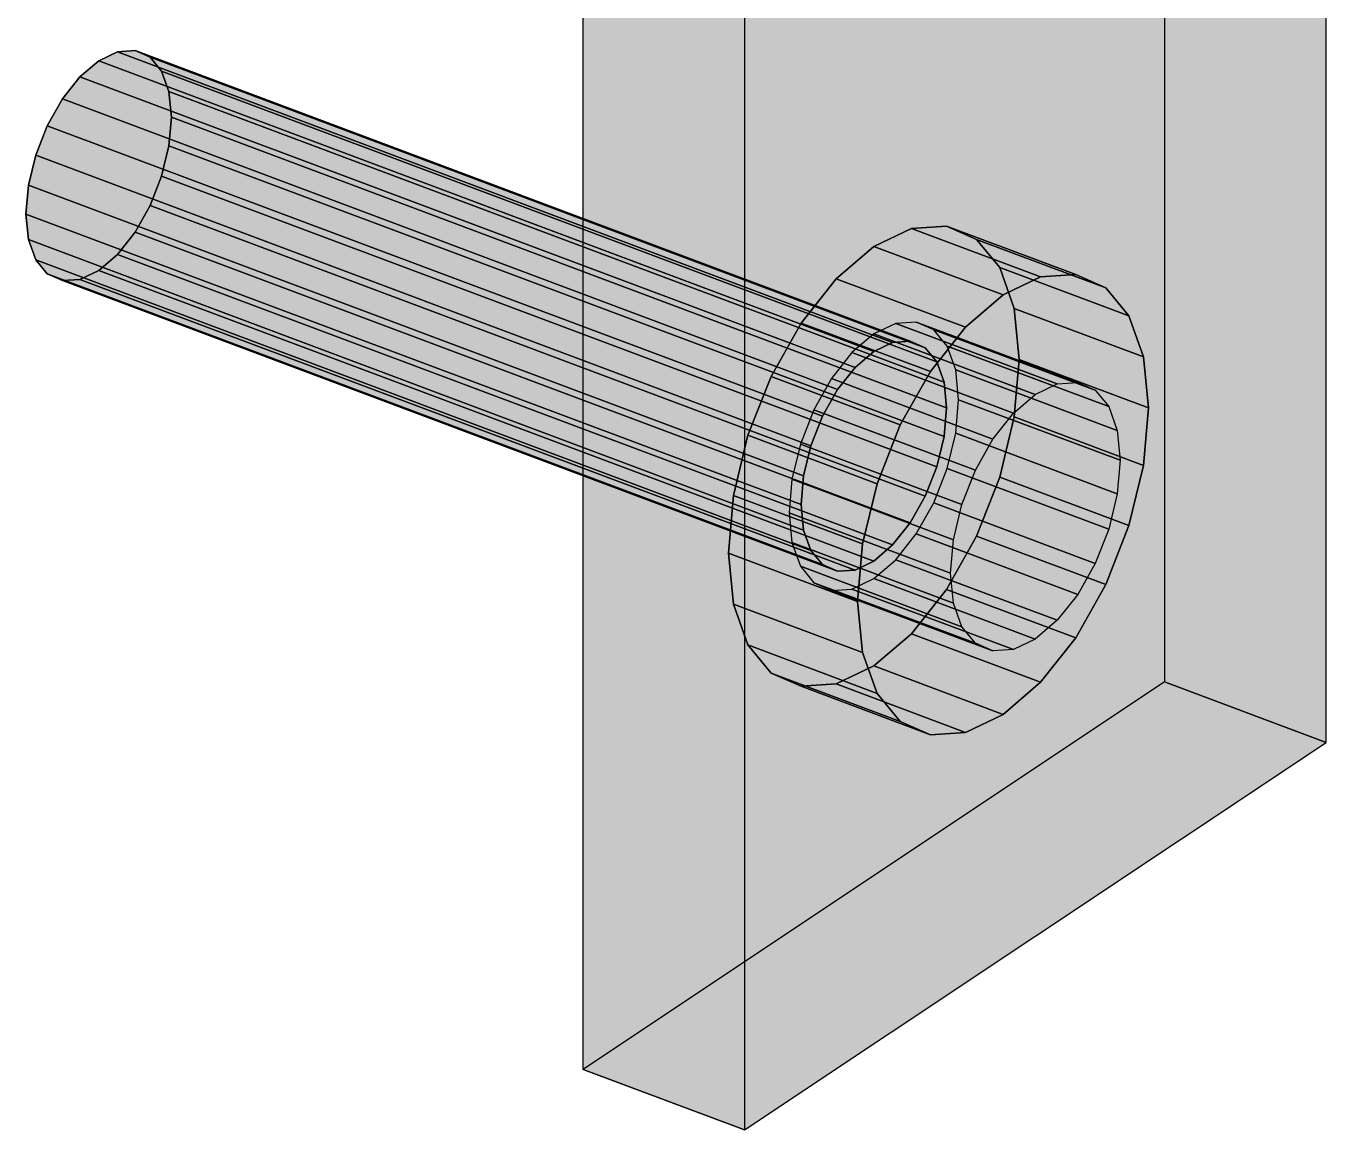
# Model space of a CAD drawing. Header units: millimetres. Extents: x 50 to 612415, y 2 to 4150.
# Drawn here: x 495527.5 to 495569.23, y 2335.39 to 2370.84 of the extents above; entities that cross this region are included whole.
import ezdxf

# ---------------------------------------------------------------- set-up
doc = ezdxf.new("R2010")
doc.units = ezdxf.units.MM
doc.layers.add('HATCH', color=8, linetype='Continuous', lineweight=9)
doc.layers.add('OUTLINE', color=7, linetype='Continuous', lineweight=25)

msp = doc.modelspace()

# ---------------------------------------------------------------- hatches: boundary and pattern name
at = {"layer": 'HATCH', "true_color": 0xaaafb2}
for points in [[(495557.073, 2385.819), (495564.048, 2411.516), (495564.048, 2349.778)], [(495569.233, 2347.834), (495569.233, 2409.572), (495562.258, 2383.875)], [(495552.087, 2385.476), (495545.384, 2337.335), (495545.384, 2399.073)], [(495550.568, 2397.129), (495550.568, 2335.391), (495557.271, 2383.532)], [(495556.641, 2384.717), (495557.073, 2385.819), (495564.048, 2349.778)], [(495552.087, 2385.476), (495551.994, 2384.397), (495545.384, 2337.335)], [(495556.077, 2383.717), (495556.641, 2384.717), (495564.048, 2349.778)], [(495545.384, 2337.335), (495551.994, 2384.397), (495552.087, 2383.442)], [(495555.42, 2382.887), (495556.077, 2383.717), (495564.048, 2349.778)], [(495569.233, 2347.834), (495562.258, 2383.875), (495561.825, 2382.773)], [(495551.994, 2355.212), (495545.384, 2337.335), (495552.087, 2383.442)], [(495550.568, 2335.391), (495557.179, 2382.453), (495557.271, 2383.532)], [(495552.087, 2356.291), (495551.994, 2355.212), (495552.087, 2383.442)], [(495557.345, 2359.796), (495557.073, 2360.562), (495552.087, 2383.442)], [(495557.073, 2360.562), (495556.641, 2361.088), (495552.087, 2383.442)], [(495556.641, 2361.088), (495556.077, 2361.336), (495552.087, 2383.442)], [(495556.077, 2361.336), (495555.42, 2361.291), (495552.087, 2383.442)], [(495555.42, 2361.291), (495554.716, 2360.955), (495552.087, 2383.442)], [(495554.716, 2360.955), (495554.011, 2360.352), (495552.087, 2383.442)], [(495554.011, 2360.352), (495553.355, 2359.522), (495552.087, 2383.442)], [(495553.355, 2359.522), (495552.791, 2358.521), (495552.087, 2383.442)], [(495552.359, 2357.419), (495552.087, 2356.291), (495552.087, 2383.442)], [(495552.791, 2358.521), (495552.359, 2357.419), (495552.087, 2383.442)], [(495557.345, 2359.796), (495552.087, 2383.442), (495552.359, 2382.676)], [(495554.716, 2382.283), (495555.42, 2382.887), (495564.048, 2349.778)], [(495569.233, 2347.834), (495561.825, 2382.773), (495561.262, 2381.772)], [(495557.271, 2381.498), (495557.179, 2382.453), (495550.568, 2335.391)], [(495557.345, 2359.796), (495552.359, 2382.676), (495552.791, 2382.151)], [(495557.345, 2359.796), (495552.791, 2382.151), (495564.048, 2349.778)], [(495552.791, 2382.151), (495553.355, 2381.902), (495564.048, 2349.778)], [(495553.355, 2381.902), (495554.011, 2381.947), (495564.048, 2349.778)], [(495554.011, 2381.947), (495554.716, 2382.283), (495564.048, 2349.778)], [(495557.271, 2381.498), (495550.568, 2335.391), (495557.179, 2353.268)], [(495557.271, 2381.498), (495557.179, 2353.268), (495557.271, 2354.346)], [(495557.271, 2381.498), (495562.258, 2358.618), (495562.53, 2357.852)], [(495557.271, 2381.498), (495561.825, 2359.144), (495562.258, 2358.618)], [(495557.271, 2381.498), (495561.262, 2359.392), (495561.825, 2359.144)], [(495557.271, 2381.498), (495560.605, 2359.347), (495561.262, 2359.392)], [(495557.271, 2381.498), (495559.901, 2359.011), (495560.605, 2359.347)], [(495557.271, 2381.498), (495559.196, 2358.408), (495559.901, 2359.011)], [(495557.271, 2381.498), (495558.54, 2357.577), (495559.196, 2358.408)], [(495557.271, 2381.498), (495557.976, 2356.577), (495558.54, 2357.577)], [(495557.271, 2381.498), (495557.271, 2354.346), (495557.543, 2355.475)], [(495557.271, 2381.498), (495557.543, 2355.475), (495557.976, 2356.577)], [(495557.543, 2380.732), (495557.271, 2381.498), (495562.53, 2357.852)], [(495569.233, 2347.834), (495561.262, 2381.772), (495560.605, 2380.942)], [(495557.976, 2380.206), (495557.543, 2380.732), (495562.53, 2357.852)], [(495569.233, 2347.834), (495560.605, 2380.942), (495559.901, 2380.339)], [(495569.233, 2347.834), (495559.901, 2380.339), (495559.196, 2380.003)], [(495569.233, 2347.834), (495557.976, 2380.206), (495562.53, 2357.852)], [(495569.233, 2347.834), (495558.54, 2379.958), (495557.976, 2380.206)], [(495569.233, 2347.834), (495559.196, 2380.003), (495558.54, 2379.958)], [(495531.85, 2366.022), (495530.433, 2370.014), (495529.83, 2369.726)], [(495531.85, 2366.022), (495530.996, 2370.053), (495530.433, 2370.014)], [(495531.85, 2366.022), (495531.479, 2369.84), (495530.996, 2370.053)], [(495531.85, 2366.022), (495531.85, 2369.39), (495531.479, 2369.84)], [(495531.85, 2366.022), (495529.83, 2369.726), (495529.226, 2369.209)], [(495531.85, 2366.022), (495532.083, 2368.733), (495531.85, 2369.39)], [(495531.85, 2366.022), (495529.226, 2369.209), (495528.663, 2368.498)], [(495531.85, 2366.022), (495532.163, 2367.914), (495532.083, 2368.733)], [(495531.85, 2366.022), (495528.663, 2368.498), (495528.18, 2367.64)], [(495531.85, 2366.022), (495532.083, 2366.99), (495532.163, 2367.914)], [(495531.85, 2366.022), (495528.18, 2367.64), (495527.809, 2366.696)], [(495531.85, 2366.022), (495527.809, 2366.696), (495527.576, 2365.728)], [(495531.85, 2366.022), (495527.496, 2364.804), (495527.576, 2363.985)], [(495531.85, 2366.022), (495527.576, 2365.728), (495527.496, 2364.804)], [(495531.85, 2366.022), (495527.576, 2363.985), (495527.809, 2363.328)], [(495531.85, 2366.022), (495527.809, 2363.328), (495528.18, 2362.878)], [(495531.85, 2366.022), (495528.18, 2362.878), (495528.663, 2362.665)], [(495531.85, 2366.022), (495528.663, 2362.665), (495529.226, 2362.704)], [(495531.85, 2366.022), (495529.226, 2362.704), (495529.83, 2362.991)], [(495531.85, 2366.022), (495529.83, 2362.991), (495530.433, 2363.509)], [(495531.85, 2366.022), (495530.433, 2363.509), (495530.996, 2364.22)], [(495531.85, 2366.022), (495530.996, 2364.22), (495531.479, 2365.078)], [(495558.757, 2356.353), (495557.049, 2364.415), (495555.924, 2364.337)], [(495558.757, 2356.353), (495558.015, 2363.989), (495557.049, 2364.415)], [(495558.757, 2356.353), (495555.924, 2364.337), (495554.716, 2363.762)], [(495558.757, 2356.353), (495558.757, 2363.088), (495558.015, 2363.989)], [(495558.757, 2356.353), (495554.716, 2363.762), (495553.508, 2362.727)], [(495558.757, 2356.353), (495553.508, 2362.727), (495552.383, 2361.304)], [(495558.757, 2356.353), (495559.223, 2361.775), (495558.757, 2363.088)], [(495558.864, 2362.206), (495560.071, 2362.782), (495562.905, 2354.798)], [(495560.071, 2362.782), (495561.197, 2362.859), (495562.905, 2354.798)], [(495561.197, 2362.859), (495562.163, 2362.433), (495562.905, 2354.798)], [(495562.163, 2362.433), (495562.905, 2361.533), (495562.905, 2354.798)], [(495557.656, 2361.172), (495558.864, 2362.206), (495562.905, 2354.798)], [(495558.757, 2356.353), (495559.382, 2360.137), (495559.223, 2361.775)], [(495562.905, 2361.533), (495563.371, 2360.219), (495562.905, 2354.798)], [(495558.757, 2356.353), (495552.383, 2361.304), (495551.416, 2359.589)], [(495556.531, 2359.748), (495557.656, 2361.172), (495562.905, 2354.798)], [(495554.716, 2360.394), (495555.32, 2360.682), (495556.736, 2356.69)], [(495555.32, 2360.682), (495555.882, 2360.721), (495556.736, 2356.69)], [(495555.882, 2360.721), (495556.366, 2360.508), (495556.736, 2356.69)], [(495554.112, 2359.877), (495554.716, 2360.394), (495556.736, 2356.69)], [(495556.366, 2360.508), (495556.736, 2360.057), (495556.736, 2356.69)], [(495563.371, 2360.219), (495563.53, 2358.582), (495562.905, 2354.798)], [(495553.549, 2359.165), (495554.112, 2359.877), (495556.736, 2356.69)], [(495556.736, 2360.057), (495556.97, 2359.401), (495556.736, 2356.69)], [(495557.438, 2358.841), (495557.345, 2359.796), (495564.048, 2349.778)], [(495558.757, 2356.353), (495559.223, 2358.288), (495559.382, 2360.137)], [(495558.757, 2356.353), (495551.416, 2359.589), (495550.675, 2357.7)], [(495555.564, 2358.034), (495556.531, 2359.748), (495562.905, 2354.798)], [(495556.97, 2359.401), (495557.049, 2358.582), (495556.736, 2356.69)], [(495553.066, 2358.308), (495553.549, 2359.165), (495556.736, 2356.69)], [(495557.049, 2358.582), (495556.97, 2357.657), (495556.736, 2356.69)], [(495557.345, 2357.762), (495557.438, 2358.841), (495564.048, 2349.778)], [(495563.53, 2358.582), (495563.371, 2356.733), (495562.905, 2354.798)], [(495552.695, 2357.363), (495553.066, 2358.308), (495556.736, 2356.69)], [(495558.757, 2356.353), (495550.675, 2357.7), (495550.209, 2355.765)], [(495554.823, 2356.145), (495555.564, 2358.034), (495562.905, 2354.798)], [(495557.073, 2356.634), (495557.345, 2357.762), (495564.048, 2349.778)], [(495569.233, 2347.834), (495562.53, 2357.852), (495562.623, 2356.897)], [(495552.462, 2356.396), (495552.695, 2357.363), (495556.736, 2356.69)], [(495569.233, 2347.834), (495562.623, 2356.897), (495562.53, 2355.818)], [(495552.462, 2354.653), (495552.383, 2355.471), (495556.736, 2356.69)], [(495552.383, 2355.471), (495552.462, 2356.396), (495556.736, 2356.69)], [(495552.695, 2353.996), (495552.462, 2354.653), (495556.736, 2356.69)], [(495553.066, 2353.545), (495552.695, 2353.996), (495556.736, 2356.69)], [(495553.549, 2353.332), (495553.066, 2353.545), (495556.736, 2356.69)], [(495554.112, 2353.371), (495553.549, 2353.332), (495556.736, 2356.69)], [(495554.716, 2353.659), (495554.112, 2353.371), (495556.736, 2356.69)], [(495555.32, 2354.176), (495554.716, 2353.659), (495556.736, 2356.69)], [(495555.882, 2354.888), (495555.32, 2354.176), (495556.736, 2356.69)], [(495556.366, 2355.745), (495555.882, 2354.888), (495556.736, 2356.69)], [(495556.641, 2355.532), (495557.073, 2356.634), (495564.048, 2349.778)], [(495558.757, 2356.353), (495550.05, 2353.916), (495550.209, 2352.279)], [(495558.757, 2356.353), (495550.209, 2355.765), (495550.05, 2353.916)], [(495558.757, 2356.353), (495550.209, 2352.279), (495550.675, 2350.965)], [(495558.757, 2356.353), (495550.675, 2350.965), (495551.416, 2350.064)], [(495558.757, 2356.353), (495551.416, 2350.064), (495552.383, 2349.638)], [(495558.757, 2356.353), (495552.383, 2349.638), (495553.508, 2349.716)], [(495558.757, 2356.353), (495553.508, 2349.716), (495554.716, 2350.291)], [(495554.356, 2354.21), (495554.823, 2356.145), (495562.905, 2354.798)], [(495558.757, 2356.353), (495554.716, 2350.291), (495555.924, 2351.326)], [(495558.757, 2356.353), (495555.924, 2351.326), (495557.049, 2352.749)], [(495558.757, 2356.353), (495557.049, 2352.749), (495558.015, 2354.464)], [(495569.233, 2347.834), (495562.53, 2355.818), (495562.258, 2354.689)], [(495545.384, 2337.335), (495551.994, 2355.212), (495552.087, 2354.257)], [(495556.077, 2354.531), (495556.641, 2355.532), (495564.048, 2349.778)], [(495554.356, 2350.723), (495554.197, 2352.36), (495562.905, 2354.798)], [(495554.197, 2352.36), (495554.356, 2354.21), (495562.905, 2354.798)], [(495554.823, 2349.41), (495554.356, 2350.723), (495562.905, 2354.798)], [(495555.564, 2348.509), (495554.823, 2349.41), (495562.905, 2354.798)], [(495556.531, 2348.083), (495555.564, 2348.509), (495562.905, 2354.798)], [(495557.656, 2348.16), (495556.531, 2348.083), (495562.905, 2354.798)], [(495558.864, 2348.736), (495557.656, 2348.16), (495562.905, 2354.798)], [(495560.071, 2349.771), (495558.864, 2348.736), (495562.905, 2354.798)], [(495561.197, 2351.194), (495560.071, 2349.771), (495562.905, 2354.798)], [(495562.163, 2352.908), (495561.197, 2351.194), (495562.905, 2354.798)], [(495555.42, 2353.701), (495556.077, 2354.531), (495564.048, 2349.778)], [(495569.233, 2347.834), (495562.258, 2354.689), (495561.825, 2353.587)], [(495545.384, 2337.335), (495552.087, 2354.257), (495552.359, 2353.491)], [(495554.716, 2353.098), (495555.42, 2353.701), (495564.048, 2349.778)], [(495569.233, 2347.834), (495561.825, 2353.587), (495561.262, 2352.587)], [(495545.384, 2337.335), (495552.359, 2353.491), (495552.791, 2352.965)], [(495557.271, 2352.313), (495557.179, 2353.268), (495550.568, 2335.391)], [(495545.384, 2337.335), (495552.791, 2352.965), (495553.355, 2352.717)], [(495564.048, 2349.778), (495545.384, 2337.335), (495553.355, 2352.717)], [(495553.355, 2352.717), (495554.011, 2352.762), (495564.048, 2349.778)], [(495554.011, 2352.762), (495554.716, 2353.098), (495564.048, 2349.778)], [(495557.543, 2351.546), (495557.271, 2352.313), (495550.568, 2335.391)], [(495569.233, 2347.834), (495561.262, 2352.587), (495560.605, 2351.757)], [(495557.976, 2351.021), (495557.543, 2351.546), (495550.568, 2335.391)], [(495569.233, 2347.834), (495560.605, 2351.757), (495559.901, 2351.153)], [(495558.54, 2350.773), (495557.976, 2351.021), (495550.568, 2335.391)], [(495569.233, 2347.834), (495559.901, 2351.153), (495559.196, 2350.818)], [(495558.54, 2350.773), (495550.568, 2335.391), (495569.233, 2347.834)], [(495569.233, 2347.834), (495559.196, 2350.818), (495558.54, 2350.773)]]:
    msp.add_hatch(color=253, dxfattribs=at).paths.add_polyline_path(points)
at = {"layer": 'HATCH', "true_color": 0xacb1b5}
for points in [[(495564.048, 2411.516), (495564.048, 2349.778), (495569.233, 2347.834), (495569.233, 2409.572)], [(495545.384, 2337.335), (495545.384, 2399.073), (495550.568, 2397.129), (495550.568, 2335.391)]]:
    msp.add_hatch(color=253, dxfattribs=at).paths.add_polyline_path(points)
at = {"layer": 'HATCH', "true_color": 0xb5bbbf}
for points in [[(495555.32, 2360.682), (495554.716, 2360.394), (495529.83, 2369.726), (495530.433, 2370.014)], [(495560.071, 2362.782), (495558.864, 2362.206), (495554.716, 2363.762), (495555.924, 2364.337)], [(495554.112, 2353.371), (495554.716, 2353.659), (495529.83, 2362.991), (495529.226, 2362.704)], [(495555.42, 2361.291), (495554.716, 2360.955), (495559.901, 2359.011), (495560.605, 2359.347)], [(495554.011, 2352.762), (495554.716, 2353.098), (495559.901, 2351.153), (495559.196, 2350.818)], [(495557.656, 2348.16), (495558.864, 2348.736), (495554.716, 2350.291), (495553.508, 2349.716)]]:
    msp.add_hatch(color=9, dxfattribs=at).paths.add_polyline_path(points)
at = {"layer": 'HATCH', "true_color": 0xb2b7bb}
for points in [[(495555.882, 2360.721), (495555.32, 2360.682), (495530.433, 2370.014), (495530.996, 2370.053)], [(495561.197, 2362.859), (495560.071, 2362.782), (495555.924, 2364.337), (495557.049, 2364.415)], [(495553.549, 2353.332), (495554.112, 2353.371), (495529.226, 2362.704), (495528.663, 2362.665)], [(495556.077, 2361.336), (495555.42, 2361.291), (495560.605, 2359.347), (495561.262, 2359.392)], [(495553.355, 2352.717), (495554.011, 2352.762), (495559.196, 2350.818), (495558.54, 2350.773)], [(495556.531, 2348.083), (495557.656, 2348.16), (495553.508, 2349.716), (495552.383, 2349.638)]]:
    msp.add_hatch(color=9, dxfattribs=at).paths.add_polyline_path(points)
at = {"layer": 'HATCH', "true_color": 0xadb2b6}
for points in [[(495556.366, 2360.508), (495555.882, 2360.721), (495530.996, 2370.053), (495531.479, 2369.84)], [(495562.163, 2362.433), (495561.197, 2362.859), (495557.049, 2364.415), (495558.015, 2363.989)], [(495553.066, 2353.545), (495553.549, 2353.332), (495528.663, 2362.665), (495528.18, 2362.878)], [(495556.641, 2361.088), (495556.077, 2361.336), (495561.262, 2359.392), (495561.825, 2359.144)], [(495552.791, 2352.965), (495553.355, 2352.717), (495558.54, 2350.773), (495557.976, 2351.021)], [(495555.564, 2348.509), (495556.531, 2348.083), (495552.383, 2349.638), (495551.416, 2350.064)]]:
    msp.add_hatch(color=253, dxfattribs=at).paths.add_polyline_path(points)
at = {"layer": 'HATCH', "true_color": 0xa8adb0}
for points in [[(495556.736, 2360.057), (495556.366, 2360.508), (495531.479, 2369.84), (495531.85, 2369.39)], [(495562.905, 2361.533), (495562.163, 2362.433), (495558.015, 2363.989), (495558.757, 2363.088)], [(495552.695, 2353.996), (495553.066, 2353.545), (495528.18, 2362.878), (495527.809, 2363.328)], [(495557.073, 2360.562), (495556.641, 2361.088), (495561.825, 2359.144), (495562.258, 2358.618)], [(495552.359, 2353.491), (495552.791, 2352.965), (495557.976, 2351.021), (495557.543, 2351.546)], [(495554.823, 2349.41), (495555.564, 2348.509), (495551.416, 2350.064), (495550.675, 2350.965)]]:
    msp.add_hatch(color=253, dxfattribs=at).paths.add_polyline_path(points)
at = {"layer": 'HATCH', "true_color": 0xb8bdc1}
for points in [[(495554.716, 2360.394), (495554.112, 2359.877), (495529.226, 2369.209), (495529.83, 2369.726)], [(495558.864, 2362.206), (495557.656, 2361.172), (495553.508, 2362.727), (495554.716, 2363.762)], [(495554.716, 2353.659), (495555.32, 2354.176), (495530.433, 2363.509), (495529.83, 2362.991)], [(495554.716, 2360.955), (495554.011, 2360.352), (495559.196, 2358.408), (495559.901, 2359.011)], [(495554.716, 2353.098), (495555.42, 2353.701), (495560.605, 2351.757), (495559.901, 2351.153)], [(495558.864, 2348.736), (495560.071, 2349.771), (495555.924, 2351.326), (495554.716, 2350.291)]]:
    msp.add_hatch(color=9, dxfattribs=at).paths.add_polyline_path(points)
at = {"layer": 'HATCH', "true_color": 0xa4a9ac}
for points in [[(495556.97, 2359.401), (495556.736, 2360.057), (495531.85, 2369.39), (495532.083, 2368.733)], [(495552.462, 2354.653), (495552.695, 2353.996), (495527.809, 2363.328), (495527.576, 2363.985)], [(495563.371, 2360.219), (495562.905, 2361.533), (495558.757, 2363.088), (495559.223, 2361.775)], [(495557.345, 2359.796), (495557.073, 2360.562), (495562.258, 2358.618), (495562.53, 2357.852)], [(495552.087, 2354.257), (495552.359, 2353.491), (495557.543, 2351.546), (495557.271, 2352.313)], [(495554.356, 2350.723), (495554.823, 2349.41), (495550.675, 2350.965), (495550.209, 2352.279)]]:
    msp.add_hatch(color=253, dxfattribs=at).paths.add_polyline_path(points)
at = {"layer": 'HATCH', "true_color": 0xb9bec2}
for points in [[(495554.112, 2359.877), (495553.549, 2359.165), (495528.663, 2368.498), (495529.226, 2369.209)], [(495555.32, 2354.176), (495555.882, 2354.888), (495530.996, 2364.22), (495530.433, 2363.509)], [(495557.656, 2361.172), (495556.531, 2359.748), (495552.383, 2361.304), (495553.508, 2362.727)], [(495554.011, 2360.352), (495553.355, 2359.522), (495558.54, 2357.577), (495559.196, 2358.408)], [(495555.42, 2353.701), (495556.077, 2354.531), (495561.262, 2352.587), (495560.605, 2351.757)], [(495560.071, 2349.771), (495561.197, 2351.194), (495557.049, 2352.749), (495555.924, 2351.326)]]:
    msp.add_hatch(color=9, dxfattribs=at).paths.add_polyline_path(points)
at = {"layer": 'HATCH', "true_color": 0xa9afb2}
for points in [[(495557.049, 2358.582), (495556.97, 2359.401), (495532.083, 2368.733), (495532.163, 2367.914)], [(495552.383, 2355.471), (495552.462, 2354.653), (495527.576, 2363.985), (495527.496, 2364.804)], [(495563.53, 2358.582), (495563.371, 2360.219), (495559.223, 2361.775), (495559.382, 2360.137)], [(495557.438, 2358.841), (495557.345, 2359.796), (495562.53, 2357.852), (495562.623, 2356.897)], [(495551.994, 2355.212), (495552.087, 2354.257), (495557.271, 2352.313), (495557.179, 2353.268)], [(495554.197, 2352.36), (495554.356, 2350.723), (495550.209, 2352.279), (495550.05, 2353.916)]]:
    msp.add_hatch(color=253, dxfattribs=at).paths.add_polyline_path(points)
at = {"layer": 'HATCH', "true_color": 0xb8bec2}
for points in [[(495553.549, 2359.165), (495553.066, 2358.308), (495528.18, 2367.64), (495528.663, 2368.498)], [(495555.882, 2354.888), (495556.366, 2355.745), (495531.479, 2365.078), (495530.996, 2364.22)], [(495556.531, 2359.748), (495555.564, 2358.034), (495551.416, 2359.589), (495552.383, 2361.304)], [(495553.355, 2359.522), (495552.791, 2358.521), (495557.976, 2356.577), (495558.54, 2357.577)], [(495556.077, 2354.531), (495556.641, 2355.532), (495561.825, 2353.587), (495561.262, 2352.587)], [(495561.197, 2351.194), (495562.163, 2352.908), (495558.015, 2354.464), (495557.049, 2352.749)]]:
    msp.add_hatch(color=9, dxfattribs=at).paths.add_polyline_path(points)
at = {"layer": 'HATCH', "true_color": 0xaeb4b8}
for points in [[(495556.97, 2357.657), (495557.049, 2358.582), (495532.163, 2367.914), (495532.083, 2366.99)], [(495552.462, 2356.396), (495552.383, 2355.471), (495527.496, 2364.804), (495527.576, 2365.728)], [(495563.371, 2356.733), (495563.53, 2358.582), (495559.382, 2360.137), (495559.223, 2358.288)], [(495557.345, 2357.762), (495557.438, 2358.841), (495562.623, 2356.897), (495562.53, 2355.818)], [(495552.087, 2356.291), (495551.994, 2355.212), (495557.179, 2353.268), (495557.271, 2354.346)], [(495554.356, 2354.21), (495554.197, 2352.36), (495550.05, 2353.916), (495550.209, 2355.765)]]:
    msp.add_hatch(color=253, dxfattribs=at).paths.add_polyline_path(points)
at = {"layer": 'HATCH', "true_color": 0xb6bcc0}
for points in [[(495553.066, 2358.308), (495552.695, 2357.363), (495527.809, 2366.696), (495528.18, 2367.64)], [(495556.366, 2355.745), (495556.736, 2356.69), (495531.85, 2366.022), (495531.479, 2365.078)], [(495555.564, 2358.034), (495554.823, 2356.145), (495550.675, 2357.7), (495551.416, 2359.589)], [(495552.791, 2358.521), (495552.359, 2357.419), (495557.543, 2355.475), (495557.976, 2356.577)], [(495556.641, 2355.532), (495557.073, 2356.634), (495562.258, 2354.689), (495561.825, 2353.587)], [(495562.163, 2352.908), (495562.905, 2354.798), (495558.757, 2356.353), (495558.015, 2354.464)]]:
    msp.add_hatch(color=9, dxfattribs=at).paths.add_polyline_path(points)
at = {"layer": 'HATCH', "true_color": 0xb3b8bc}
for points in [[(495556.736, 2356.69), (495556.97, 2357.657), (495532.083, 2366.99), (495531.85, 2366.022)], [(495552.695, 2357.363), (495552.462, 2356.396), (495527.576, 2365.728), (495527.809, 2366.696)], [(495562.905, 2354.798), (495563.371, 2356.733), (495559.223, 2358.288), (495558.757, 2356.353)], [(495554.823, 2356.145), (495554.356, 2354.21), (495550.209, 2355.765), (495550.675, 2357.7)], [(495557.073, 2356.634), (495557.345, 2357.762), (495562.53, 2355.818), (495562.258, 2354.689)], [(495552.359, 2357.419), (495552.087, 2356.291), (495557.271, 2354.346), (495557.543, 2355.475)]]:
    msp.add_hatch(color=9, dxfattribs=at).paths.add_polyline_path(points)
at = {"layer": 'HATCH', "true_color": 0xb7bcc0}
msp.add_hatch(color=9, dxfattribs=at).paths.add_polyline_path([(495564.048, 2349.778), (495545.384, 2337.335), (495550.568, 2335.391), (495569.233, 2347.834)])

# ---------------------------------------------------------------- linework, layer by layer
at = {"layer": 'OUTLINE', "color": 139, "true_color": 0x42544a}
for p, q in [((495564.048, 2411.516), (495564.048, 2349.778)), ((495564.048, 2411.516), (495564.048, 2349.778)), ((495569.233, 2347.834), (495569.233, 2409.572)), ((495569.233, 2347.834), (495569.233, 2409.572)), ((495545.384, 2337.335), (495545.384, 2399.073)), ((495545.384, 2337.335), (495545.384, 2399.073)), ((495550.568, 2397.129), (495550.568, 2335.391)), ((495550.568, 2397.129), (495550.568, 2335.391)), ((495530.433, 2370.014), (495529.83, 2369.726)), ((495529.83, 2369.726), (495530.433, 2370.014)), ((495530.996, 2370.053), (495530.433, 2370.014)), ((495530.433, 2370.014), (495530.996, 2370.053)), ((495555.32, 2360.682), (495530.433, 2370.014)), ((495530.433, 2370.014), (495555.32, 2360.682)), ((495531.479, 2369.84), (495530.996, 2370.053)), ((495555.882, 2360.721), (495530.996, 2370.053)), ((495530.996, 2370.053), (495531.479, 2369.84)), ((495530.996, 2370.053), (495555.882, 2360.721)), ((495531.85, 2369.39), (495531.479, 2369.84)), ((495556.366, 2360.508), (495531.479, 2369.84)), ((495531.479, 2369.84), (495531.85, 2369.39)), ((495531.479, 2369.84), (495556.366, 2360.508)), ((495529.83, 2369.726), (495529.226, 2369.209)), ((495529.226, 2369.209), (495529.83, 2369.726)), ((495554.716, 2360.394), (495529.83, 2369.726)), ((495529.83, 2369.726), (495554.716, 2360.394)), ((495532.083, 2368.733), (495531.85, 2369.39)), ((495556.736, 2360.057), (495531.85, 2369.39)), ((495531.85, 2369.39), (495532.083, 2368.733)), ((495531.85, 2369.39), (495556.736, 2360.057)), ((495529.226, 2369.209), (495528.663, 2368.498)), ((495528.663, 2368.498), (495529.226, 2369.209)), ((495554.112, 2359.877), (495529.226, 2369.209)), ((495529.226, 2369.209), (495554.112, 2359.877)), ((495532.163, 2367.914), (495532.083, 2368.733)), ((495556.97, 2359.401), (495532.083, 2368.733)), ((495532.083, 2368.733), (495532.163, 2367.914)), ((495532.083, 2368.733), (495556.97, 2359.401)), ((495528.663, 2368.498), (495528.18, 2367.64)), ((495528.18, 2367.64), (495528.663, 2368.498)), ((495553.549, 2359.165), (495528.663, 2368.498)), ((495528.663, 2368.498), (495553.549, 2359.165)), ((495532.083, 2366.99), (495532.163, 2367.914)), ((495532.163, 2367.914), (495532.083, 2366.99)), ((495557.049, 2358.582), (495532.163, 2367.914)), ((495532.163, 2367.914), (495557.049, 2358.582)), ((495528.18, 2367.64), (495527.809, 2366.696)), ((495527.809, 2366.696), (495528.18, 2367.64)), ((495553.066, 2358.308), (495528.18, 2367.64)), ((495528.18, 2367.64), (495553.066, 2358.308)), ((495531.85, 2366.022), (495532.083, 2366.99)), ((495532.083, 2366.99), (495531.85, 2366.022)), ((495556.97, 2357.657), (495532.083, 2366.99)), ((495532.083, 2366.99), (495556.97, 2357.657)), ((495527.809, 2366.696), (495527.576, 2365.728)), ((495527.576, 2365.728), (495527.809, 2366.696)), ((495527.809, 2366.696), (495552.695, 2357.363)), ((495552.695, 2357.363), (495527.809, 2366.696)), ((495527.576, 2365.728), (495527.496, 2364.804)), ((495527.496, 2364.804), (495527.576, 2365.728)), ((495527.576, 2365.728), (495552.462, 2356.396)), ((495552.462, 2356.396), (495527.576, 2365.728)), ((495531.479, 2365.078), (495531.85, 2366.022)), ((495531.85, 2366.022), (495531.479, 2365.078)), ((495556.736, 2356.69), (495531.85, 2366.022)), ((495531.85, 2366.022), (495556.736, 2356.69)), ((495527.496, 2364.804), (495527.576, 2363.985)), ((495527.576, 2363.985), (495527.496, 2364.804)), ((495527.496, 2364.804), (495552.383, 2355.471)), ((495552.383, 2355.471), (495527.496, 2364.804)), ((495530.996, 2364.22), (495531.479, 2365.078)), ((495531.479, 2365.078), (495530.996, 2364.22)), ((495531.479, 2365.078), (495556.366, 2355.745)), ((495556.366, 2355.745), (495531.479, 2365.078)), ((495557.049, 2364.415), (495555.924, 2364.337)), ((495555.924, 2364.337), (495557.049, 2364.415)), ((495558.015, 2363.989), (495557.049, 2364.415)), ((495561.197, 2362.859), (495557.049, 2364.415)), ((495557.049, 2364.415), (495558.015, 2363.989)), ((495557.049, 2364.415), (495561.197, 2362.859)), ((495527.576, 2363.985), (495527.809, 2363.328)), ((495527.809, 2363.328), (495527.576, 2363.985)), ((495527.576, 2363.985), (495552.462, 2354.653)), ((495552.462, 2354.653), (495527.576, 2363.985)), ((495530.433, 2363.509), (495530.996, 2364.22)), ((495530.996, 2364.22), (495530.433, 2363.509)), ((495530.996, 2364.22), (495555.882, 2354.888)), ((495555.882, 2354.888), (495530.996, 2364.22)), ((495555.924, 2364.337), (495554.716, 2363.762)), ((495554.716, 2363.762), (495555.924, 2364.337)), ((495560.071, 2362.782), (495555.924, 2364.337)), ((495555.924, 2364.337), (495560.071, 2362.782)), ((495558.757, 2363.088), (495558.015, 2363.989)), ((495562.163, 2362.433), (495558.015, 2363.989)), ((495558.015, 2363.989), (495558.757, 2363.088)), ((495558.015, 2363.989), (495562.163, 2362.433)), ((495554.716, 2363.762), (495553.508, 2362.727)), ((495553.508, 2362.727), (495554.716, 2363.762)), ((495558.864, 2362.206), (495554.716, 2363.762)), ((495554.716, 2363.762), (495558.864, 2362.206)), ((495527.809, 2363.328), (495528.18, 2362.878)), ((495528.18, 2362.878), (495527.809, 2363.328)), ((495527.809, 2363.328), (495552.695, 2353.996)), ((495552.695, 2353.996), (495527.809, 2363.328)), ((495529.83, 2362.991), (495530.433, 2363.509)), ((495530.433, 2363.509), (495529.83, 2362.991)), ((495530.433, 2363.509), (495555.32, 2354.176)), ((495555.32, 2354.176), (495530.433, 2363.509)), ((495528.18, 2362.878), (495528.663, 2362.665)), ((495528.663, 2362.665), (495528.18, 2362.878)), ((495528.18, 2362.878), (495553.066, 2353.545)), ((495553.066, 2353.545), (495528.18, 2362.878)), ((495529.226, 2362.704), (495529.83, 2362.991)), ((495529.83, 2362.991), (495529.226, 2362.704)), ((495529.83, 2362.991), (495554.716, 2353.659)), ((495554.716, 2353.659), (495529.83, 2362.991)), ((495553.508, 2362.727), (495552.383, 2361.304)), ((495552.383, 2361.304), (495553.508, 2362.727)), ((495557.656, 2361.172), (495553.508, 2362.727)), ((495553.508, 2362.727), (495557.656, 2361.172)), ((495559.223, 2361.775), (495558.757, 2363.088)), ((495562.905, 2361.533), (495558.757, 2363.088)), ((495558.757, 2363.088), (495559.223, 2361.775)), ((495558.757, 2363.088), (495562.905, 2361.533)), ((495558.864, 2362.206), (495560.071, 2362.782)), ((495560.071, 2362.782), (495558.864, 2362.206)), ((495560.071, 2362.782), (495561.197, 2362.859)), ((495561.197, 2362.859), (495560.071, 2362.782)), ((495561.197, 2362.859), (495562.163, 2362.433)), ((495562.163, 2362.433), (495561.197, 2362.859)), ((495528.663, 2362.665), (495529.226, 2362.704)), ((495529.226, 2362.704), (495528.663, 2362.665)), ((495528.663, 2362.665), (495553.549, 2353.332)), ((495553.549, 2353.332), (495528.663, 2362.665)), ((495529.226, 2362.704), (495554.112, 2353.371)), ((495554.112, 2353.371), (495529.226, 2362.704)), ((495562.163, 2362.433), (495562.905, 2361.533)), ((495562.905, 2361.533), (495562.163, 2362.433)), ((495557.656, 2361.172), (495558.864, 2362.206)), ((495558.864, 2362.206), (495557.656, 2361.172)), ((495559.382, 2360.137), (495559.223, 2361.775)), ((495563.371, 2360.219), (495559.223, 2361.775)), ((495559.223, 2361.775), (495559.382, 2360.137)), ((495559.223, 2361.775), (495563.371, 2360.219)), ((495563.371, 2360.219), (495562.905, 2361.533)), ((495562.905, 2361.533), (495563.371, 2360.219)), ((495552.383, 2361.304), (495551.416, 2359.589)), ((495551.416, 2359.589), (495552.383, 2361.304)), ((495556.531, 2359.748), (495552.383, 2361.304)), ((495552.383, 2361.304), (495556.531, 2359.748)), ((495555.42, 2361.291), (495554.716, 2360.955)), ((495555.42, 2361.291), (495554.716, 2360.955)), ((495556.077, 2361.336), (495555.42, 2361.291)), ((495556.077, 2361.336), (495555.42, 2361.291)), ((495555.42, 2361.291), (495560.605, 2359.347)), ((495560.605, 2359.347), (495555.42, 2361.291)), ((495556.641, 2361.088), (495556.077, 2361.336)), ((495556.077, 2361.336), (495561.262, 2359.392)), ((495561.262, 2359.392), (495556.077, 2361.336)), ((495556.641, 2361.088), (495556.077, 2361.336)), ((495556.531, 2359.748), (495557.656, 2361.172)), ((495557.656, 2361.172), (495556.531, 2359.748)), ((495557.073, 2360.562), (495556.641, 2361.088)), ((495556.641, 2361.088), (495561.825, 2359.144)), ((495561.825, 2359.144), (495556.641, 2361.088)), ((495557.073, 2360.562), (495556.641, 2361.088)), ((495554.716, 2360.955), (495554.011, 2360.352)), ((495554.716, 2360.955), (495554.011, 2360.352)), ((495554.716, 2360.955), (495559.901, 2359.011)), ((495559.901, 2359.011), (495554.716, 2360.955)), ((495555.32, 2360.682), (495554.716, 2360.394)), ((495554.716, 2360.394), (495555.32, 2360.682)), ((495555.882, 2360.721), (495555.32, 2360.682)), ((495555.32, 2360.682), (495555.882, 2360.721)), ((495556.366, 2360.508), (495555.882, 2360.721)), ((495555.882, 2360.721), (495556.366, 2360.508)), ((495554.011, 2360.352), (495553.355, 2359.522)), ((495554.011, 2360.352), (495553.355, 2359.522)), ((495554.011, 2360.352), (495559.196, 2358.408)), ((495559.196, 2358.408), (495554.011, 2360.352)), ((495554.716, 2360.394), (495554.112, 2359.877)), ((495554.112, 2359.877), (495554.716, 2360.394)), ((495556.736, 2360.057), (495556.366, 2360.508)), ((495556.366, 2360.508), (495556.736, 2360.057)), ((495557.345, 2359.796), (495557.073, 2360.562)), ((495557.073, 2360.562), (495562.258, 2358.618)), ((495562.258, 2358.618), (495557.073, 2360.562)), ((495557.345, 2359.796), (495557.073, 2360.562)), ((495563.53, 2358.582), (495563.371, 2360.219)), ((495563.371, 2360.219), (495563.53, 2358.582)), ((495554.112, 2359.877), (495553.549, 2359.165)), ((495553.549, 2359.165), (495554.112, 2359.877)), ((495556.97, 2359.401), (495556.736, 2360.057)), ((495556.736, 2360.057), (495556.97, 2359.401)), ((495557.438, 2358.841), (495557.345, 2359.796)), ((495557.438, 2358.841), (495557.345, 2359.796)), ((495557.345, 2359.796), (495562.53, 2357.852)), ((495562.53, 2357.852), (495557.345, 2359.796)), ((495559.223, 2358.288), (495559.382, 2360.137)), ((495559.382, 2360.137), (495559.223, 2358.288)), ((495563.53, 2358.582), (495559.382, 2360.137)), ((495559.382, 2360.137), (495563.53, 2358.582)), ((495551.416, 2359.589), (495550.675, 2357.7)), ((495550.675, 2357.7), (495551.416, 2359.589)), ((495555.564, 2358.034), (495551.416, 2359.589)), ((495551.416, 2359.589), (495555.564, 2358.034)), ((495553.355, 2359.522), (495552.791, 2358.521)), ((495553.355, 2359.522), (495552.791, 2358.521)), ((495553.355, 2359.522), (495558.54, 2357.577)), ((495558.54, 2357.577), (495553.355, 2359.522)), ((495555.564, 2358.034), (495556.531, 2359.748)), ((495556.531, 2359.748), (495555.564, 2358.034)), ((495557.049, 2358.582), (495556.97, 2359.401)), ((495556.97, 2359.401), (495557.049, 2358.582)), ((495560.605, 2359.347), (495561.262, 2359.392)), ((495560.605, 2359.347), (495561.262, 2359.392)), ((495561.262, 2359.392), (495561.825, 2359.144)), ((495561.262, 2359.392), (495561.825, 2359.144)), ((495553.549, 2359.165), (495553.066, 2358.308)), ((495553.066, 2358.308), (495553.549, 2359.165)), ((495559.196, 2358.408), (495559.901, 2359.011)), ((495559.196, 2358.408), (495559.901, 2359.011)), ((495559.901, 2359.011), (495560.605, 2359.347)), ((495559.901, 2359.011), (495560.605, 2359.347)), ((495561.825, 2359.144), (495562.258, 2358.618)), ((495561.825, 2359.144), (495562.258, 2358.618)), ((495556.97, 2357.657), (495557.049, 2358.582)), ((495557.049, 2358.582), (495556.97, 2357.657)), ((495557.345, 2357.762), (495557.438, 2358.841)), ((495557.345, 2357.762), (495557.438, 2358.841)), ((495557.438, 2358.841), (495562.623, 2356.897)), ((495562.623, 2356.897), (495557.438, 2358.841)), ((495562.258, 2358.618), (495562.53, 2357.852)), ((495562.258, 2358.618), (495562.53, 2357.852)), ((495563.371, 2356.733), (495563.53, 2358.582)), ((495563.53, 2358.582), (495563.371, 2356.733)), ((495552.791, 2358.521), (495552.359, 2357.419)), ((495552.791, 2358.521), (495552.359, 2357.419)), ((495553.066, 2358.308), (495552.695, 2357.363)), ((495552.695, 2357.363), (495553.066, 2358.308)), ((495552.791, 2358.521), (495557.976, 2356.577)), ((495557.976, 2356.577), (495552.791, 2358.521)), ((495558.54, 2357.577), (495559.196, 2358.408)), ((495558.54, 2357.577), (495559.196, 2358.408)), ((495558.757, 2356.353), (495559.223, 2358.288)), ((495559.223, 2358.288), (495558.757, 2356.353)), ((495563.371, 2356.733), (495559.223, 2358.288)), ((495559.223, 2358.288), (495563.371, 2356.733)), ((495550.675, 2357.7), (495550.209, 2355.765)), ((495550.209, 2355.765), (495550.675, 2357.7)), ((495550.675, 2357.7), (495554.823, 2356.145)), ((495554.823, 2356.145), (495550.675, 2357.7)), ((495554.823, 2356.145), (495555.564, 2358.034)), ((495555.564, 2358.034), (495554.823, 2356.145)), ((495557.073, 2356.634), (495557.345, 2357.762)), ((495557.073, 2356.634), (495557.345, 2357.762)), ((495557.345, 2357.762), (495562.53, 2355.818)), ((495562.53, 2355.818), (495557.345, 2357.762)), ((495562.53, 2357.852), (495562.623, 2356.897)), ((495562.53, 2357.852), (495562.623, 2356.897)), ((495552.359, 2357.419), (495552.087, 2356.291)), ((495552.359, 2357.419), (495552.087, 2356.291)), ((495557.543, 2355.475), (495552.359, 2357.419)), ((495552.359, 2357.419), (495557.543, 2355.475)), ((495552.695, 2357.363), (495552.462, 2356.396)), ((495552.462, 2356.396), (495552.695, 2357.363)), ((495556.736, 2356.69), (495556.97, 2357.657)), ((495556.97, 2357.657), (495556.736, 2356.69)), ((495557.976, 2356.577), (495558.54, 2357.577)), ((495557.976, 2356.577), (495558.54, 2357.577)), ((495562.623, 2356.897), (495562.53, 2355.818)), ((495562.623, 2356.897), (495562.53, 2355.818)), ((495556.366, 2355.745), (495556.736, 2356.69)), ((495556.736, 2356.69), (495556.366, 2355.745)), ((495556.641, 2355.532), (495557.073, 2356.634)), ((495556.641, 2355.532), (495557.073, 2356.634)), ((495557.073, 2356.634), (495562.258, 2354.689)), ((495562.258, 2354.689), (495557.073, 2356.634)), ((495557.543, 2355.475), (495557.976, 2356.577)), ((495557.543, 2355.475), (495557.976, 2356.577)), ((495562.905, 2354.798), (495563.371, 2356.733)), ((495563.371, 2356.733), (495562.905, 2354.798)), ((495552.087, 2356.291), (495551.994, 2355.212)), ((495552.087, 2356.291), (495551.994, 2355.212)), ((495557.271, 2354.346), (495552.087, 2356.291)), ((495552.087, 2356.291), (495557.271, 2354.346)), ((495552.462, 2356.396), (495552.383, 2355.471)), ((495552.383, 2355.471), (495552.462, 2356.396)), ((495554.356, 2354.21), (495554.823, 2356.145)), ((495554.823, 2356.145), (495554.356, 2354.21)), ((495558.015, 2354.464), (495558.757, 2356.353)), ((495558.757, 2356.353), (495558.015, 2354.464)), ((495562.905, 2354.798), (495558.757, 2356.353)), ((495558.757, 2356.353), (495562.905, 2354.798)), ((495550.209, 2355.765), (495550.05, 2353.916)), ((495550.05, 2353.916), (495550.209, 2355.765)), ((495550.209, 2355.765), (495554.356, 2354.21)), ((495554.356, 2354.21), (495550.209, 2355.765)), ((495555.882, 2354.888), (495556.366, 2355.745)), ((495556.366, 2355.745), (495555.882, 2354.888)), ((495562.53, 2355.818), (495562.258, 2354.689)), ((495562.53, 2355.818), (495562.258, 2354.689)), ((495551.994, 2355.212), (495552.087, 2354.257)), ((495551.994, 2355.212), (495552.087, 2354.257)), ((495557.179, 2353.268), (495551.994, 2355.212)), ((495551.994, 2355.212), (495557.179, 2353.268)), ((495552.383, 2355.471), (495552.462, 2354.653)), ((495552.462, 2354.653), (495552.383, 2355.471)), ((495556.077, 2354.531), (495556.641, 2355.532)), ((495556.077, 2354.531), (495556.641, 2355.532)), ((495561.825, 2353.587), (495556.641, 2355.532)), ((495556.641, 2355.532), (495561.825, 2353.587)), ((495557.271, 2354.346), (495557.543, 2355.475)), ((495557.271, 2354.346), (495557.543, 2355.475)), ((495555.32, 2354.176), (495555.882, 2354.888)), ((495555.882, 2354.888), (495555.32, 2354.176)), ((495562.163, 2352.908), (495562.905, 2354.798)), ((495562.905, 2354.798), (495562.163, 2352.908)), ((495552.462, 2354.653), (495552.695, 2353.996)), ((495552.695, 2353.996), (495552.462, 2354.653)), ((495555.42, 2353.701), (495556.077, 2354.531)), ((495555.42, 2353.701), (495556.077, 2354.531)), ((495561.262, 2352.587), (495556.077, 2354.531)), ((495556.077, 2354.531), (495561.262, 2352.587)), ((495557.049, 2352.749), (495558.015, 2354.464)), ((495558.015, 2354.464), (495557.049, 2352.749)), ((495558.015, 2354.464), (495562.163, 2352.908)), ((495562.163, 2352.908), (495558.015, 2354.464)), ((495562.258, 2354.689), (495561.825, 2353.587)), ((495562.258, 2354.689), (495561.825, 2353.587)), ((495552.087, 2354.257), (495552.359, 2353.491)), ((495552.087, 2354.257), (495552.359, 2353.491)), ((495557.271, 2352.313), (495552.087, 2354.257)), ((495552.087, 2354.257), (495557.271, 2352.313)), ((495552.695, 2353.996), (495553.066, 2353.545)), ((495553.066, 2353.545), (495552.695, 2353.996)), ((495554.197, 2352.36), (495554.356, 2354.21)), ((495554.356, 2354.21), (495554.197, 2352.36)), ((495554.716, 2353.659), (495555.32, 2354.176)), ((495555.32, 2354.176), (495554.716, 2353.659)), ((495557.179, 2353.268), (495557.271, 2354.346)), ((495557.179, 2353.268), (495557.271, 2354.346)), ((495550.05, 2353.916), (495550.209, 2352.279)), ((495550.209, 2352.279), (495550.05, 2353.916)), ((495550.05, 2353.916), (495554.197, 2352.36)), ((495554.197, 2352.36), (495550.05, 2353.916)), ((495553.066, 2353.545), (495553.549, 2353.332)), ((495553.549, 2353.332), (495553.066, 2353.545)), ((495554.112, 2353.371), (495554.716, 2353.659)), ((495554.716, 2353.659), (495554.112, 2353.371)), ((495554.716, 2353.098), (495555.42, 2353.701)), ((495554.716, 2353.098), (495555.42, 2353.701)), ((495560.605, 2351.757), (495555.42, 2353.701)), ((495555.42, 2353.701), (495560.605, 2351.757)), ((495561.825, 2353.587), (495561.262, 2352.587)), ((495561.825, 2353.587), (495561.262, 2352.587)), ((495552.359, 2353.491), (495552.791, 2352.965)), ((495552.359, 2353.491), (495552.791, 2352.965)), ((495557.543, 2351.546), (495552.359, 2353.491)), ((495552.359, 2353.491), (495557.543, 2351.546)), ((495553.549, 2353.332), (495554.112, 2353.371)), ((495554.112, 2353.371), (495553.549, 2353.332)), ((495557.271, 2352.313), (495557.179, 2353.268)), ((495557.271, 2352.313), (495557.179, 2353.268)), ((495552.791, 2352.965), (495553.355, 2352.717)), ((495552.791, 2352.965), (495553.355, 2352.717)), ((495557.976, 2351.021), (495552.791, 2352.965)), ((495552.791, 2352.965), (495557.976, 2351.021)), ((495553.355, 2352.717), (495554.011, 2352.762)), ((495553.355, 2352.717), (495554.011, 2352.762)), ((495558.54, 2350.773), (495553.355, 2352.717)), ((495553.355, 2352.717), (495558.54, 2350.773)), ((495554.011, 2352.762), (495554.716, 2353.098)), ((495554.011, 2352.762), (495554.716, 2353.098)), ((495559.196, 2350.818), (495554.011, 2352.762)), ((495554.011, 2352.762), (495559.196, 2350.818)), ((495559.901, 2351.153), (495554.716, 2353.098)), ((495554.716, 2353.098), (495559.901, 2351.153)), ((495555.924, 2351.326), (495557.049, 2352.749)), ((495557.049, 2352.749), (495555.924, 2351.326)), ((495557.049, 2352.749), (495561.197, 2351.194)), ((495561.197, 2351.194), (495557.049, 2352.749)), ((495561.197, 2351.194), (495562.163, 2352.908)), ((495562.163, 2352.908), (495561.197, 2351.194)), ((495550.209, 2352.279), (495550.675, 2350.965)), ((495550.675, 2350.965), (495550.209, 2352.279)), ((495550.209, 2352.279), (495554.356, 2350.723)), ((495554.356, 2350.723), (495550.209, 2352.279)), ((495554.356, 2350.723), (495554.197, 2352.36)), ((495554.197, 2352.36), (495554.356, 2350.723)), ((495557.543, 2351.546), (495557.271, 2352.313)), ((495557.543, 2351.546), (495557.271, 2352.313)), ((495561.262, 2352.587), (495560.605, 2351.757)), ((495561.262, 2352.587), (495560.605, 2351.757)), ((495557.976, 2351.021), (495557.543, 2351.546)), ((495557.976, 2351.021), (495557.543, 2351.546)), ((495560.605, 2351.757), (495559.901, 2351.153)), ((495560.605, 2351.757), (495559.901, 2351.153)), ((495554.716, 2350.291), (495555.924, 2351.326)), ((495555.924, 2351.326), (495554.716, 2350.291)), ((495555.924, 2351.326), (495560.071, 2349.771)), ((495560.071, 2349.771), (495555.924, 2351.326)), ((495558.54, 2350.773), (495557.976, 2351.021)), ((495558.54, 2350.773), (495557.976, 2351.021)), ((495559.901, 2351.153), (495559.196, 2350.818)), ((495559.901, 2351.153), (495559.196, 2350.818)), ((495560.071, 2349.771), (495561.197, 2351.194)), ((495561.197, 2351.194), (495560.071, 2349.771)), ((495550.675, 2350.965), (495551.416, 2350.064)), ((495551.416, 2350.064), (495550.675, 2350.965)), ((495550.675, 2350.965), (495554.823, 2349.41)), ((495554.823, 2349.41), (495550.675, 2350.965)), ((495554.823, 2349.41), (495554.356, 2350.723)), ((495554.356, 2350.723), (495554.823, 2349.41)), ((495559.196, 2350.818), (495558.54, 2350.773)), ((495559.196, 2350.818), (495558.54, 2350.773)), ((495553.508, 2349.716), (495554.716, 2350.291)), ((495554.716, 2350.291), (495553.508, 2349.716)), ((495554.716, 2350.291), (495558.864, 2348.736)), ((495558.864, 2348.736), (495554.716, 2350.291)), ((495564.048, 2349.778), (495545.384, 2337.335)), ((495564.048, 2349.778), (495545.384, 2337.335)), ((495551.416, 2350.064), (495552.383, 2349.638)), ((495552.383, 2349.638), (495551.416, 2350.064)), ((495551.416, 2350.064), (495555.564, 2348.509)), ((495555.564, 2348.509), (495551.416, 2350.064)), ((495558.864, 2348.736), (495560.071, 2349.771)), ((495560.071, 2349.771), (495558.864, 2348.736)), ((495569.233, 2347.834), (495564.048, 2349.778)), ((495564.048, 2349.778), (495569.233, 2347.834)), ((495552.383, 2349.638), (495553.508, 2349.716)), ((495553.508, 2349.716), (495552.383, 2349.638)), ((495552.383, 2349.638), (495556.531, 2348.083)), ((495556.531, 2348.083), (495552.383, 2349.638)), ((495553.508, 2349.716), (495557.656, 2348.16)), ((495557.656, 2348.16), (495553.508, 2349.716)), ((495555.564, 2348.509), (495554.823, 2349.41)), ((495554.823, 2349.41), (495555.564, 2348.509)), ((495557.656, 2348.16), (495558.864, 2348.736)), ((495558.864, 2348.736), (495557.656, 2348.16)), ((495556.531, 2348.083), (495555.564, 2348.509)), ((495555.564, 2348.509), (495556.531, 2348.083)), ((495557.656, 2348.16), (495556.531, 2348.083)), ((495556.531, 2348.083), (495557.656, 2348.16)), ((495550.568, 2335.391), (495569.233, 2347.834)), ((495550.568, 2335.391), (495569.233, 2347.834)), ((495545.384, 2337.335), (495550.568, 2335.391)), ((495550.568, 2335.391), (495545.384, 2337.335))]:
    msp.add_line(p, q, dxfattribs=at)

doc.saveas('drawing.dxf')
